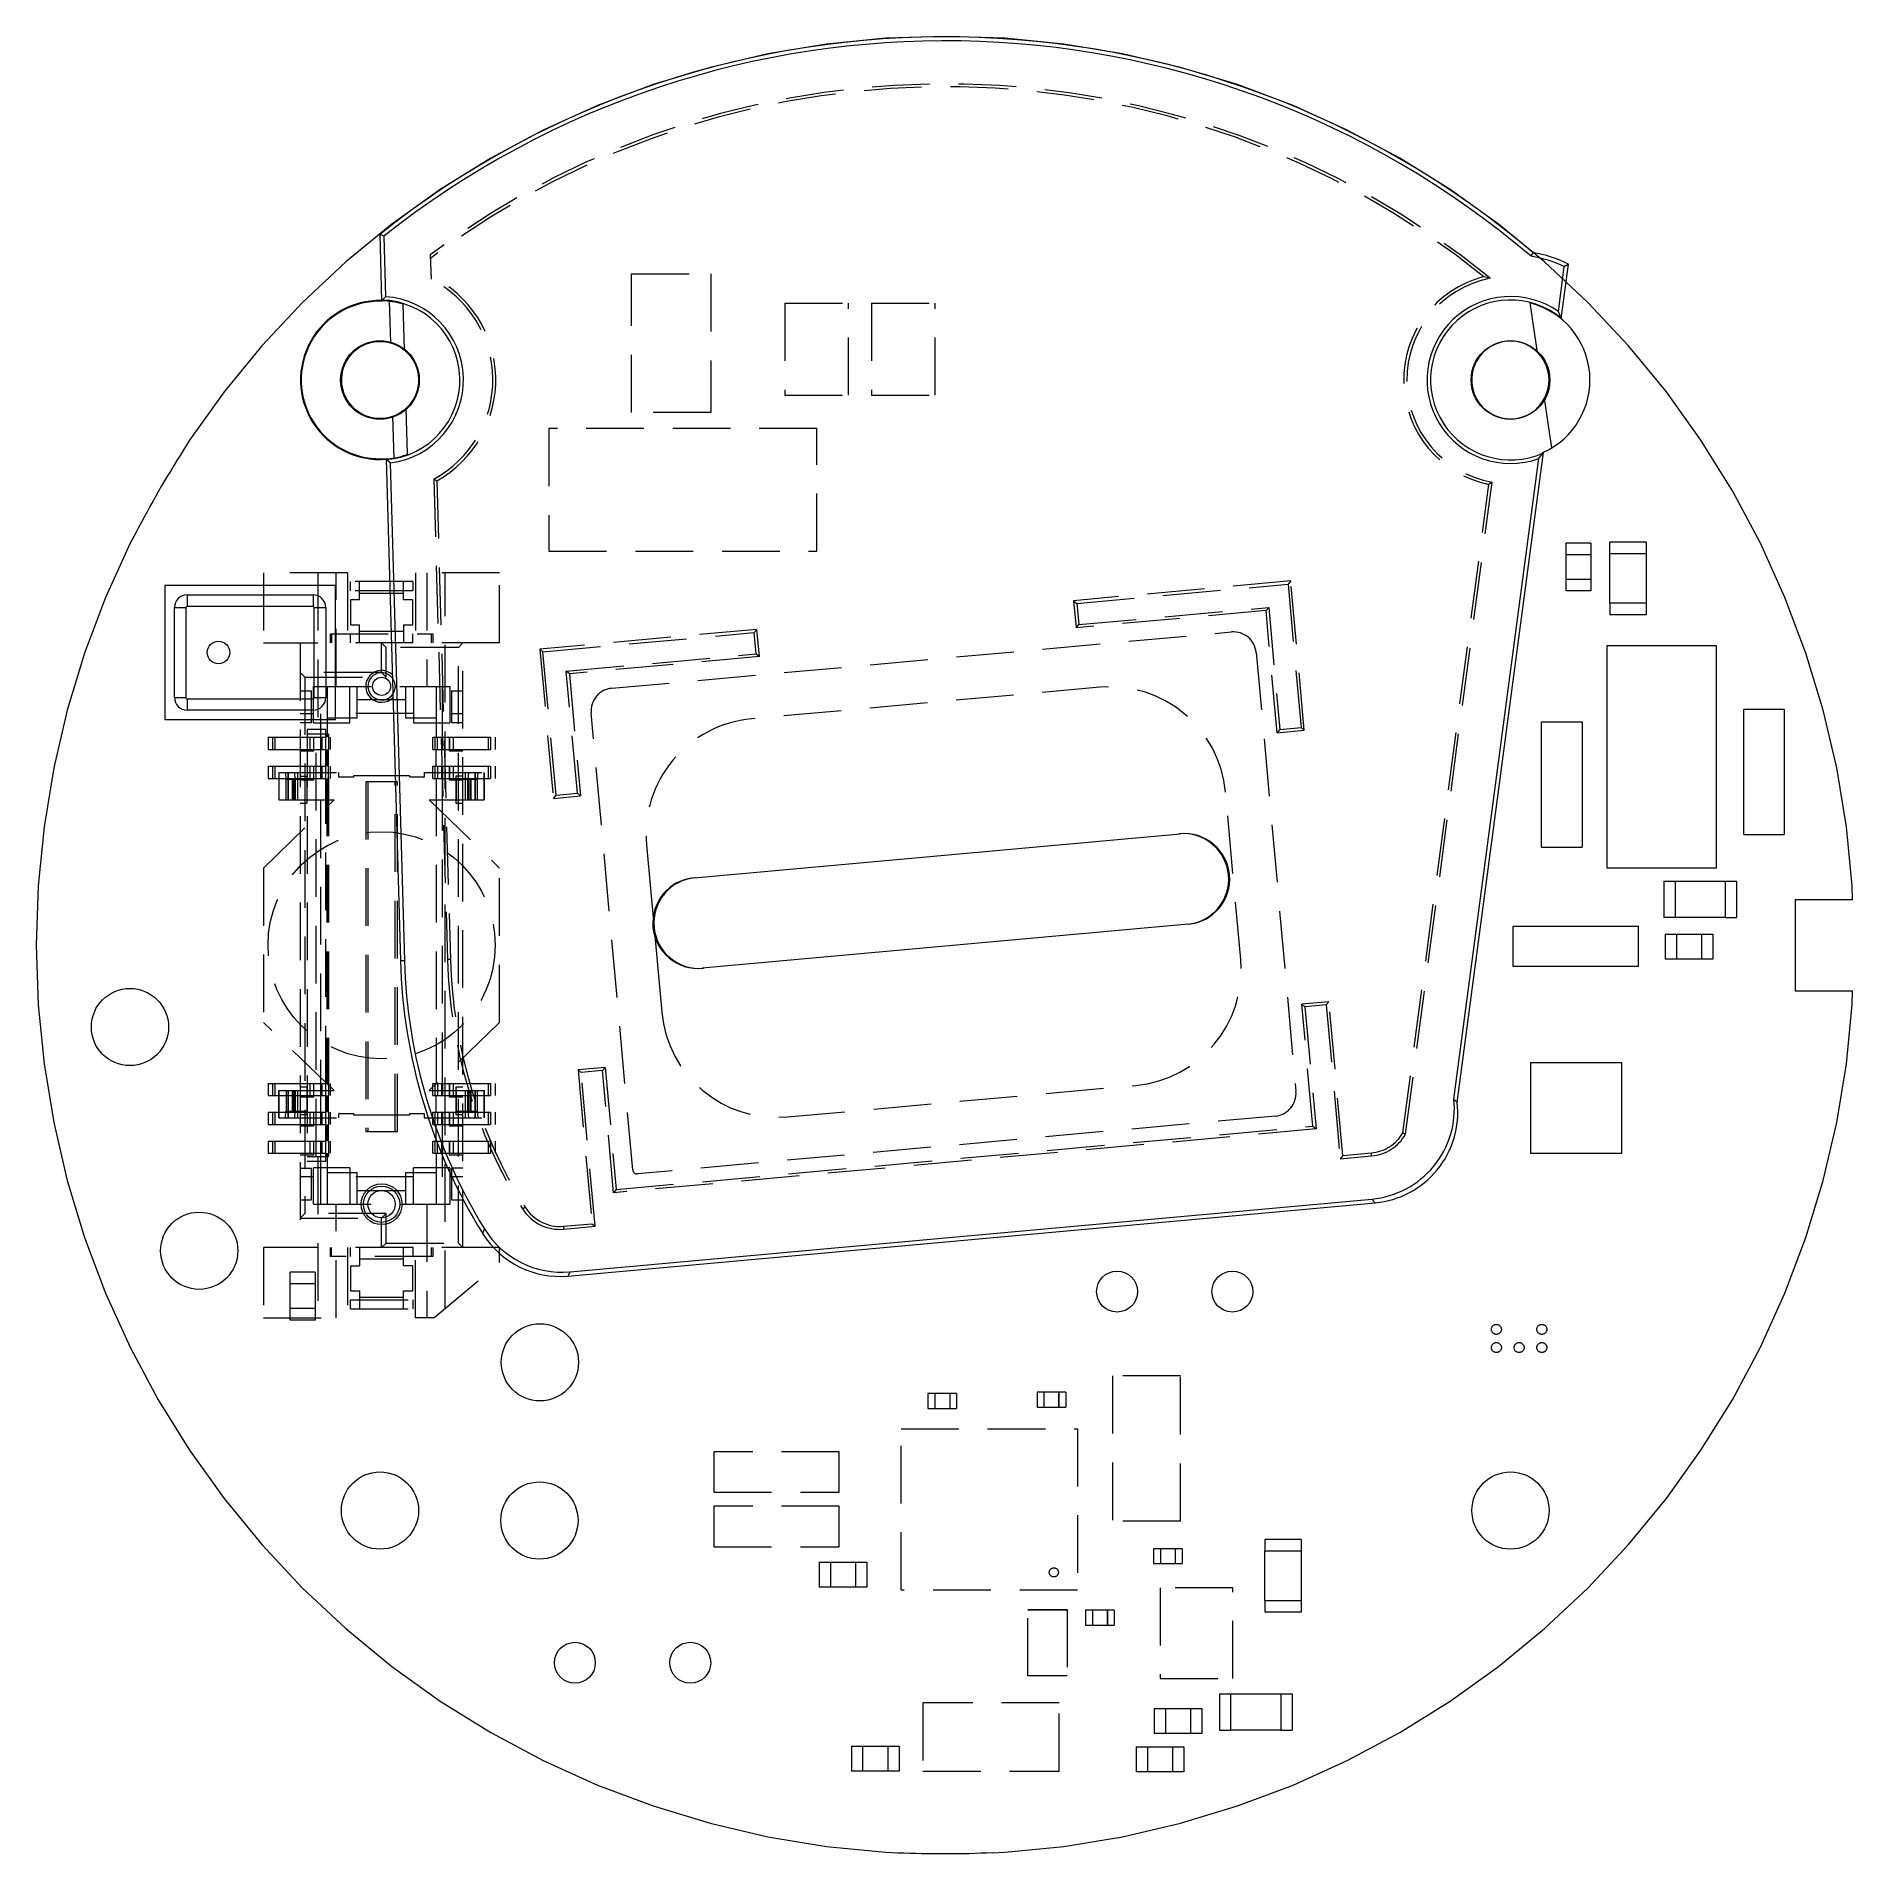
# Model space of a CAD drawing. Header units: millimetres. Extents: x 21.6 to 61.5, y 6.7 to 46.7.
import ezdxf

# ---------------------------------------------------------------- set-up
doc = ezdxf.new("R2010")
doc.units = ezdxf.units.MM
doc.linetypes.add('HIDDEN', pattern=[1.905, 1.27, -0.635])

msp = doc.modelspace()

# ---------------------------------------------------------------- linework, layer by layer
at = {"color": 7, "linetype": 'Continuous', "lineweight": 15}
for p, q in [((38.953, 46.535), (37.661, 46.322)), ((40.256, 46.663), (38.953, 46.535)), ((41.565, 46.706), (40.256, 46.663)), ((42.874, 46.663), (41.565, 46.706)), ((44.177, 46.535), (42.874, 46.663)), ((45.469, 46.322), (44.177, 46.535)), ((36.386, 46.024), (35.133, 45.644)), ((37.661, 46.322), (36.386, 46.024)), ((46.744, 46.024), (45.469, 46.322)), ((47.997, 45.644), (46.744, 46.024)), ((35.133, 45.644), (33.907, 45.183)), ((49.223, 45.183), (47.997, 45.644)), ((33.907, 45.183), (32.715, 44.643)), ((50.416, 44.643), (49.223, 45.183)), ((32.715, 44.643), (31.56, 44.025)), ((51.57, 44.025), (50.416, 44.643)), ((31.56, 44.025), (30.448, 43.334)), ((52.682, 43.334), (51.57, 44.025)), ((30.448, 43.334), (29.383, 42.571)), ((53.747, 42.571), (52.682, 43.334)), ((29.383, 42.571), (28.371, 41.74)), ((54.759, 41.74), (53.747, 42.571)), ((29.204, 42.306), (29.115, 42.348)), ((29.115, 42.348), (29.156, 40.885)), ((29.204, 42.306), (29.242, 40.975)), ((28.371, 41.74), (27.415, 40.845)), ((54.502, 41.948), (54.464, 41.865)), ((55.715, 40.845), (54.759, 41.74)), ((55.064, 40.647), (55.195, 41.635)), ((55.126, 40.489), (55.285, 41.689)), ((55.285, 41.689), (55.195, 41.635)), ((27.415, 40.845), (26.52, 39.89)), ((29.167, 40.9), (29.167, 40.874)), ((54.606, 39.747), (54.444, 40.836)), ((56.61, 39.89), (55.715, 40.845)), ((55.119, 40.508), (55.064, 40.647)), ((55.119, 40.508), (55.117, 40.496)), ((26.52, 39.89), (25.689, 38.877)), ((57.441, 38.877), (56.61, 39.89)), ((25.689, 38.877), (24.927, 37.813)), ((53.167, 39.03), (53.16, 39.141)), ((58.203, 37.813), (57.441, 38.877)), ((54.919, 37.645), (54.757, 38.734)), ((24.927, 37.813), (24.787, 37.588)), ((58.895, 36.701), (58.203, 37.813)), ((29.256, 37.401), (29.57, 26.354)), ((29.266, 37.386), (29.266, 37.412)), ((29.346, 37.316), (29.658, 26.357)), ((52.763, 23.31), (54.635, 37.412)), ((52.837, 23.236), (54.736, 37.548)), ((54.724, 37.531), (54.725, 37.543)), ((59.512, 35.546), (58.895, 36.701)), ((23.743, 35.779), (23.618, 35.546)), ((23.746, 35.778), (23.743, 35.779)), ((23.618, 35.546), (23.078, 34.353)), ((55.232, 34.499), (55.232, 35.549)), ((55.782, 35.549), (55.232, 35.549)), ((55.232, 35.299), (55.782, 35.299)), ((55.782, 35.549), (55.782, 34.499)), ((56.195, 34.224), (56.195, 35.574)), ((56.995, 35.574), (56.195, 35.574)), ((56.195, 35.324), (56.995, 35.324)), ((56.995, 35.574), (56.995, 35.324)), ((56.996, 35.324), (56.996, 33.974)), ((60.053, 34.353), (59.512, 35.546)), ((24.38, 34.616), (24.38, 31.666)), ((28.14, 34.616), (24.38, 34.616)), ((24.874, 34.411), (24.874, 34.157)), ((24.874, 34.411), (27.646, 34.411)), ((27.646, 34.411), (27.646, 34.157)), ((28.14, 31.666), (28.14, 34.616)), ((55.782, 34.749), (55.232, 34.749)), ((55.782, 34.499), (55.232, 34.499)), ((23.078, 34.353), (22.616, 33.128)), ((24.595, 32.15), (24.595, 34.132)), ((24.595, 34.132), (24.849, 34.132)), ((24.849, 34.132), (24.849, 32.15)), ((27.646, 34.157), (24.874, 34.157)), ((27.671, 32.15), (27.671, 34.132)), ((27.671, 34.132), (27.925, 34.132)), ((27.925, 34.132), (27.925, 32.15)), ((56.996, 34.224), (56.195, 34.224)), ((56.196, 34.224), (56.196, 33.974)), ((60.514, 33.128), (60.053, 34.353)), ((56.996, 33.974), (56.196, 33.974)), ((56.14, 28.396), (56.14, 33.296)), ((56.14, 33.296), (58.54, 33.296)), ((58.54, 33.296), (58.54, 28.396)), ((22.616, 33.128), (22.236, 31.875)), ((60.894, 31.875), (60.514, 33.128)), ((24.595, 32.15), (24.849, 32.15)), ((24.874, 32.125), (24.874, 31.871)), ((24.874, 32.125), (27.646, 32.125)), ((27.646, 32.125), (27.646, 31.871)), ((27.671, 32.15), (27.925, 32.15)), ((22.236, 31.875), (21.939, 30.599)), ((24.38, 31.666), (28.14, 31.666)), ((27.646, 31.871), (24.874, 31.871)), ((54.695, 31.616), (55.587, 31.617)), ((54.695, 28.857), (54.695, 31.616)), ((55.587, 31.617), (55.587, 28.857)), ((59.145, 31.891), (60.037, 31.892)), ((59.145, 29.132), (59.145, 31.891)), ((60.037, 31.892), (60.037, 29.132)), ((61.191, 30.599), (60.894, 31.875)), ((21.939, 30.599), (21.725, 29.307)), ((61.405, 29.307), (61.191, 30.599)), ((21.725, 29.307), (21.597, 28.004)), ((61.533, 28.004), (61.405, 29.307)), ((34.988, 28.91), (35.322, 25.225)), ((36.035, 28.181), (46.738, 29.152)), ((54.695, 28.857), (55.587, 28.857)), ((59.145, 29.132), (60.037, 29.132)), ((47.801, 28.245), (47.824, 28.247)), ((58.54, 28.396), (56.14, 28.396)), ((57.389, 28.104), (57.639, 28.104)), ((57.389, 28.104), (57.389, 27.304)), ((57.639, 28.104), (58.989, 28.104)), ((57.639, 27.304), (57.639, 28.104)), ((58.739, 28.104), (58.739, 27.304)), ((58.989, 28.104), (58.989, 27.304)), ((21.597, 28.004), (21.554, 26.696)), ((60.276, 27.696), (60.276, 25.696)), ((61.543, 27.696), (60.276, 27.696)), ((61.543, 27.696), (61.533, 28.004)), ((58.739, 27.304), (57.389, 27.304)), ((58.739, 27.304), (58.989, 27.304)), ((46.918, 27.16), (36.216, 26.189)), ((54.069, 27.118), (56.829, 27.118)), ((54.07, 26.226), (54.069, 27.118)), ((56.829, 26.226), (56.829, 27.118)), ((57.416, 26.938), (58.466, 26.938)), ((57.416, 26.938), (57.416, 26.388)), ((57.666, 26.938), (57.666, 26.388)), ((58.216, 26.938), (58.216, 26.388)), ((58.466, 26.938), (58.466, 26.388)), ((21.554, 26.696), (21.597, 25.387)), ((29.658, 26.357), (29.57, 26.354)), ((56.829, 26.226), (54.07, 26.226)), ((58.466, 26.388), (57.416, 26.388)), ((60.276, 25.696), (61.543, 25.696)), ((61.533, 25.387), (61.543, 25.696)), ((21.597, 25.387), (21.725, 24.084)), ((61.405, 24.084), (61.533, 25.387)), ((21.725, 24.084), (21.939, 22.792)), ((54.456, 22.115), (54.456, 24.115)), ((54.456, 24.115), (56.456, 24.115)), ((56.456, 24.115), (56.456, 22.115)), ((61.191, 22.792), (61.405, 24.084)), ((52.763, 23.31), (52.837, 23.236)), ((21.939, 22.792), (22.236, 21.516)), ((60.894, 21.516), (61.191, 22.792)), ((56.456, 22.115), (54.456, 22.115)), ((22.236, 21.516), (22.616, 20.263)), ((60.514, 20.263), (60.894, 21.516)), ((33.259, 19.415), (51.03, 21.028)), ((33.305, 19.507), (50.955, 21.109)), ((51.03, 21.028), (50.955, 21.109)), ((22.616, 20.263), (23.078, 19.038)), ((60.053, 19.038), (60.514, 20.263)), ((27.14, 18.446), (27.14, 19.496)), ((27.69, 19.496), (27.14, 19.496)), ((27.69, 19.246), (27.14, 19.246)), ((27.69, 19.496), (27.69, 18.446)), ((23.078, 19.038), (23.618, 17.845)), ((59.512, 17.845), (60.053, 19.038)), ((27.69, 18.696), (27.14, 18.696)), ((27.69, 18.446), (27.14, 18.446)), ((23.618, 17.845), (24.235, 16.69)), ((58.895, 16.69), (59.512, 17.845)), ((24.235, 16.69), (24.927, 15.578)), ((58.203, 15.578), (58.895, 16.69)), ((24.927, 15.578), (25.689, 14.514)), ((57.441, 14.514), (58.203, 15.578)), ((25.689, 14.514), (26.52, 13.502)), ((56.61, 13.502), (57.441, 14.514)), ((26.52, 13.502), (27.415, 12.546)), ((55.715, 12.546), (56.61, 13.502)), ((27.415, 12.546), (28.371, 11.651)), ((54.759, 11.651), (55.715, 12.546)), ((28.371, 11.651), (29.383, 10.82)), ((53.747, 10.82), (54.759, 11.651)), ((29.383, 10.82), (30.448, 10.057)), ((52.682, 10.057), (53.747, 10.82)), ((30.448, 10.057), (31.56, 9.366)), ((51.57, 9.366), (52.682, 10.057)), ((31.56, 9.366), (32.715, 8.748)), ((50.416, 8.748), (51.57, 9.366)), ((32.715, 8.748), (33.907, 8.208)), ((49.223, 8.208), (50.416, 8.748)), ((33.907, 8.208), (35.133, 7.747)), ((47.997, 7.747), (49.223, 8.208)), ((35.133, 7.747), (36.386, 7.367)), ((46.744, 7.367), (47.997, 7.747)), ((36.386, 7.367), (37.661, 7.069)), ((45.469, 7.069), (46.744, 7.367)), ((37.661, 7.069), (38.953, 6.856)), ((38.953, 6.856), (40.256, 6.728)), ((42.874, 6.728), (44.177, 6.856)), ((44.177, 6.856), (45.469, 7.069)), ((40.256, 6.728), (40.521, 6.719)), ((42.609, 6.719), (42.874, 6.728)), ((42.609, 6.723), (42.609, 6.719))]:
    msp.add_line(p, q, dxfattribs=at)
at = {"color": 7, "linetype": 'HIDDEN', "lineweight": 0}
for p, q in [((30.228, 41.898), (30.244, 41.357)), ((34.655, 38.425), (34.655, 41.475)), ((34.655, 41.475), (36.405, 41.475)), ((36.405, 41.475), (36.405, 38.425)), ((53.564, 41.382), (53.42, 41.415)), ((29.252, 40.886), (29.156, 40.89)), ((29.357, 39.957), (29.331, 40.878)), ((38.035, 40.83), (39.435, 40.83)), ((38.035, 40.83), (38.035, 38.805)), ((39.435, 38.805), (39.435, 40.83)), ((39.94, 40.83), (41.34, 40.83)), ((39.94, 40.83), (39.94, 38.805)), ((41.34, 38.805), (41.34, 40.83)), ((29.661, 39.803), (29.633, 40.808)), ((29.727, 37.505), (29.698, 38.51)), ((36.405, 38.425), (34.655, 38.425)), ((38.035, 38.805), (39.435, 38.805)), ((39.94, 38.805), (41.34, 38.805)), ((29.429, 37.418), (29.403, 38.339)), ((32.84, 38.071), (32.84, 35.371)), ((38.74, 38.071), (32.84, 38.071)), ((38.74, 35.371), (38.74, 38.071)), ((29.256, 37.396), (29.351, 37.406)), ((30.37, 36.918), (30.304, 36.955)), ((30.304, 36.955), (30.605, 26.384)), ((30.37, 36.918), (30.67, 26.385)), ((51.642, 22.566), (53.536, 36.839)), ((51.699, 22.536), (53.604, 36.891)), ((53.604, 36.891), (53.536, 36.839)), ((32.84, 35.371), (38.74, 35.371)), ((26.555, 34.896), (26.555, 33.351)), ((28.405, 34.896), (26.555, 34.896)), ((27.755, 34.896), (27.755, 31.346)), ((28.155, 32.396), (28.155, 34.896)), ((28.405, 34.896), (28.405, 33.351)), ((31.755, 34.896), (29.905, 34.896)), ((29.905, 34.896), (29.905, 33.351)), ((30.155, 34.896), (30.155, 32.396)), ((30.555, 18.705), (30.555, 34.896)), ((31.755, 33.351), (31.755, 34.896)), ((29.84, 34.701), (28.47, 34.701)), ((28.47, 34.501), (28.47, 34.701)), ((29.84, 34.501), (28.47, 34.501)), ((28.67, 34.301), (28.67, 34.701)), ((28.67, 34.451), (29.64, 34.451)), ((29.64, 34.301), (29.64, 34.701)), ((29.84, 34.701), (29.84, 34.501)), ((49.171, 34.716), (44.391, 34.282)), ((44.461, 34.223), (49.113, 34.646)), ((49.171, 34.716), (49.113, 34.646)), ((49.113, 34.646), (49.399, 31.488)), ((49.47, 31.429), (49.171, 34.716)), ((28.47, 34.301), (28.47, 33.751)), ((28.67, 34.301), (28.47, 34.301)), ((29.84, 34.301), (29.64, 34.301)), ((29.84, 33.751), (29.84, 34.301)), ((44.391, 34.282), (44.461, 34.223)), ((44.391, 34.282), (44.445, 33.684)), ((48.628, 34.064), (44.445, 33.684)), ((44.461, 34.223), (44.504, 33.755)), ((44.504, 33.755), (48.686, 34.134)), ((48.628, 34.064), (48.686, 34.134)), ((48.872, 31.375), (48.628, 34.064)), ((48.686, 34.134), (48.931, 31.445)), ((28.47, 33.751), (28.67, 33.751)), ((28.67, 33.351), (28.67, 33.751)), ((29.64, 33.751), (29.84, 33.751)), ((29.64, 33.751), (29.64, 33.351)), ((37.42, 33.649), (32.639, 33.215)), ((37.42, 33.649), (37.361, 33.579)), ((37.474, 33.052), (37.42, 33.649)), ((44.445, 33.684), (44.504, 33.755)), ((26.555, 33.351), (27.755, 33.351)), ((27.365, 33.351), (27.365, 20.041)), ((28.03, 33.351), (28.03, 33.551)), ((28.03, 33.551), (30.28, 33.551)), ((31.755, 33.351), (28.03, 33.351)), ((28.055, 33.551), (28.055, 33.351)), ((28.47, 33.351), (28.47, 33.551)), ((29.64, 33.601), (28.67, 33.601)), ((29.155, 32.701), (29.155, 33.351)), ((29.255, 33.251), (29.155, 33.351)), ((29.255, 32.601), (29.255, 33.251)), ((30.845, 33.251), (29.255, 33.251)), ((29.84, 33.351), (29.84, 33.551)), ((30.255, 33.351), (30.255, 33.551)), ((30.28, 33.551), (30.28, 33.351)), ((30.945, 33.351), (30.845, 33.251)), ((30.845, 20.141), (30.845, 33.251)), ((30.945, 20.041), (30.945, 33.351)), ((32.639, 33.215), (32.937, 29.929)), ((32.639, 33.215), (32.709, 33.157)), ((32.709, 33.157), (37.361, 33.579)), ((34.223, 32.355), (47.867, 33.593)), ((37.404, 33.11), (37.361, 33.579)), ((32.996, 29.999), (32.709, 33.157)), ((33.221, 32.731), (37.404, 33.11)), ((37.474, 33.052), (33.291, 32.672)), ((37.404, 33.11), (37.474, 33.052)), ((48.411, 33.141), (49.287, 23.48)), ((29.155, 32.701), (27.365, 32.701)), ((27.365, 32.701), (27.465, 32.601)), ((27.465, 32.601), (27.465, 20.791)), ((27.465, 32.601), (29.255, 32.601)), ((29.255, 32.601), (29.155, 32.701)), ((33.291, 32.672), (33.221, 32.731)), ((33.465, 30.042), (33.221, 32.731)), ((33.291, 32.672), (33.535, 29.983)), ((27.365, 32.301), (27.615, 32.301)), ((27.615, 31.601), (27.615, 32.301)), ((27.655, 31.596), (27.655, 32.396)), ((27.655, 32.396), (30.655, 32.396)), ((27.82, 20.996), (27.82, 32.396)), ((27.955, 32.396), (27.955, 31.276)), ((28.455, 31.596), (28.455, 32.396)), ((28.62, 31.696), (28.62, 32.396)), ((29.69, 32.096), (28.62, 32.096)), ((29.69, 31.696), (29.69, 32.396)), ((29.855, 32.396), (29.855, 31.596)), ((30.355, 32.396), (30.355, 31.276)), ((30.49, 32.396), (30.49, 20.996)), ((30.655, 32.396), (30.655, 31.596)), ((30.695, 32.301), (30.695, 31.601)), ((30.695, 32.301), (30.945, 32.301)), ((44.966, 32.376), (37.297, 31.68)), ((27.365, 31.796), (27.655, 31.796)), ((28.62, 31.696), (27.955, 31.696)), ((29.855, 31.796), (28.455, 31.796)), ((30.355, 31.696), (29.69, 31.696)), ((30.655, 31.796), (30.945, 31.796)), ((34.684, 21.753), (33.771, 31.812)), ((26.655, 31.276), (28.025, 31.276)), ((26.655, 31.276), (26.655, 31.006)), ((26.755, 31.276), (26.755, 31.006)), ((26.805, 31.276), (26.805, 31.006)), ((27.365, 31.601), (27.615, 31.601)), ((27.925, 31.446), (27.515, 31.446)), ((27.515, 31.446), (27.515, 21.946)), ((27.983, 31.346), (27.515, 31.346)), ((27.575, 31.276), (27.575, 31.006)), ((27.655, 31.596), (28.455, 31.596)), ((27.662, 31.006), (27.662, 31.276)), ((27.665, 30.976), (27.665, 31.276)), ((27.715, 22.046), (27.715, 31.346)), ((27.809, 31.276), (27.809, 31.006)), ((27.822, 31.006), (27.822, 31.276)), ((27.837, 31.276), (27.837, 31.006)), ((27.922, 31.276), (27.922, 31.006)), ((27.925, 31.276), (27.925, 31.446)), ((27.953, 31.276), (27.953, 31.346)), ((27.983, 31.346), (27.983, 31.276)), ((27.984, 31.276), (27.984, 31.006)), ((28.025, 31.276), (28.025, 31.006)), ((29.855, 31.596), (30.655, 31.596)), ((30.285, 31.276), (31.655, 31.276)), ((30.285, 31.006), (30.285, 31.276)), ((30.326, 31.276), (30.326, 31.006)), ((30.388, 31.006), (30.388, 31.276)), ((30.473, 31.276), (30.473, 31.006)), ((30.488, 31.276), (30.488, 31.006)), ((30.501, 31.006), (30.501, 31.276)), ((30.645, 31.276), (30.645, 30.976)), ((30.648, 31.276), (30.648, 31.006)), ((30.695, 31.601), (30.945, 31.601)), ((30.735, 31.006), (30.735, 31.276)), ((31.505, 31.276), (31.505, 31.006)), ((31.555, 31.276), (31.555, 31.006)), ((31.655, 31.276), (31.655, 31.006)), ((48.931, 31.445), (48.872, 31.375)), ((48.872, 31.375), (49.47, 31.429)), ((48.931, 31.445), (49.399, 31.488)), ((49.47, 31.429), (49.399, 31.488)), ((26.655, 31.006), (28.025, 31.006)), ((27.365, 30.976), (27.665, 30.976)), ((27.925, 30.641), (27.925, 31.006)), ((27.953, 30.641), (27.953, 31.006)), ((27.955, 31.006), (27.955, 30.641)), ((27.983, 30.641), (27.983, 31.006)), ((30.285, 31.006), (31.655, 31.006)), ((30.355, 30.641), (30.355, 31.006)), ((30.645, 30.976), (30.945, 30.976)), ((26.655, 30.641), (28.025, 30.641)), ((26.655, 30.641), (26.655, 30.371)), ((26.755, 30.641), (26.755, 30.371)), ((26.805, 30.641), (26.805, 30.371)), ((26.895, 30.496), (28.215, 30.496)), ((26.895, 30.496), (26.895, 29.896)), ((26.896, 30.496), (26.896, 29.896)), ((27.038, 30.496), (27.048, 30.346)), ((27.095, 29.896), (27.095, 30.496)), ((27.095, 30.496), (27.095, 29.896)), ((27.237, 30.496), (27.247, 30.346)), ((27.305, 30.496), (27.305, 29.896)), ((27.365, 30.421), (27.518, 30.421)), ((27.518, 29.821), (27.518, 30.421)), ((27.575, 30.641), (27.575, 30.371)), ((27.662, 30.371), (27.662, 30.641)), ((27.665, 30.341), (27.665, 30.641)), ((27.809, 30.641), (27.809, 30.371)), ((27.822, 30.371), (27.822, 30.641)), ((27.837, 30.641), (27.837, 30.371)), ((27.922, 30.641), (27.922, 30.371)), ((27.984, 30.371), (27.984, 30.641)), ((28.025, 30.641), (28.025, 30.371)), ((28.215, 30.406), (28.215, 30.496)), ((28.535, 30.426), (28.535, 30.396)), ((29.775, 30.426), (28.535, 30.426)), ((29.775, 30.396), (29.775, 30.426)), ((30.095, 30.496), (30.095, 30.406)), ((30.095, 30.496), (31.415, 30.496)), ((30.285, 30.641), (31.655, 30.641)), ((30.285, 30.371), (30.285, 30.641)), ((30.326, 30.641), (30.326, 30.371)), ((30.388, 30.641), (30.388, 30.371)), ((30.473, 30.641), (30.473, 30.371)), ((30.488, 30.641), (30.488, 30.371)), ((30.501, 30.371), (30.501, 30.641)), ((30.645, 30.641), (30.645, 30.341)), ((30.648, 30.641), (30.648, 30.371)), ((30.735, 30.371), (30.735, 30.641)), ((30.792, 30.421), (30.792, 29.821)), ((30.945, 30.421), (30.792, 30.421)), ((31.005, 29.896), (31.005, 30.496)), ((31.063, 30.346), (31.073, 30.496)), ((31.215, 30.496), (31.215, 29.896)), ((31.215, 29.896), (31.215, 30.496)), ((31.273, 30.496), (31.262, 30.346)), ((31.415, 30.496), (31.415, 29.896)), ((31.415, 29.896), (31.415, 30.496)), ((31.505, 30.641), (31.505, 30.371)), ((31.555, 30.641), (31.555, 30.371)), ((31.655, 30.641), (31.655, 30.371)), ((26.655, 30.371), (28.025, 30.371)), ((27.515, 30.346), (27.048, 30.346)), ((27.055, 29.896), (27.055, 30.346)), ((27.186, 30.346), (27.186, 29.896)), ((27.215, 30.346), (27.215, 29.896)), ((27.251, 29.896), (27.251, 30.346)), ((27.254, 30.346), (27.254, 29.896)), ((27.315, 29.896), (27.315, 30.346)), ((27.365, 30.341), (27.665, 30.341)), ((27.515, 29.896), (27.515, 30.346)), ((27.925, 23.656), (27.925, 30.371)), ((27.953, 30.371), (27.953, 23.656)), ((27.955, 30.371), (27.955, 23.656)), ((27.983, 30.371), (27.983, 23.656)), ((28.535, 30.396), (28.225, 30.396)), ((29.505, 30.296), (28.805, 30.296)), ((28.805, 30.296), (28.805, 22.596)), ((28.855, 30.296), (28.855, 22.596)), ((29.455, 22.596), (29.455, 30.296)), ((29.505, 22.596), (29.505, 30.296)), ((30.085, 30.396), (29.775, 30.396)), ((30.285, 30.371), (31.655, 30.371)), ((30.355, 30.371), (30.355, 23.656)), ((30.645, 30.341), (30.945, 30.341)), ((31.262, 30.346), (30.795, 30.346)), ((30.795, 30.346), (30.795, 29.896)), ((30.995, 30.346), (30.995, 29.896)), ((31.056, 29.896), (31.056, 30.346)), ((31.06, 30.346), (31.06, 29.896)), ((31.095, 30.346), (31.095, 29.896)), ((31.124, 29.896), (31.124, 30.346)), ((31.256, 30.346), (31.256, 29.896)), ((32.996, 29.999), (33.465, 30.042)), ((33.535, 29.983), (33.465, 30.042)), ((48.07, 26.382), (47.736, 30.067)), ((26.555, 28.396), (28.108, 29.896)), ((26.895, 29.896), (28.108, 29.896)), ((27.365, 29.821), (27.518, 29.821)), ((30.202, 29.896), (31.755, 28.396)), ((30.202, 29.896), (31.415, 29.896)), ((30.792, 29.821), (30.945, 29.821)), ((32.937, 29.929), (32.996, 29.999)), ((32.937, 29.929), (33.535, 29.983)), ((26.555, 28.396), (26.555, 24.996)), ((31.755, 24.996), (31.755, 28.396)), ((30.67, 26.385), (30.605, 26.384)), ((50.012, 25.454), (49.414, 25.4)), ((49.658, 22.711), (49.414, 25.4)), ((49.414, 25.4), (49.485, 25.341)), ((49.953, 25.384), (49.485, 25.341)), ((49.485, 25.341), (49.729, 22.652)), ((50.012, 25.454), (49.953, 25.384)), ((49.953, 25.384), (50.261, 21.998)), ((50.319, 22.068), (50.012, 25.454)), ((28.108, 23.496), (26.555, 24.996)), ((31.755, 24.996), (30.202, 23.496)), ((34.077, 24.008), (33.48, 23.953)), ((34.019, 23.937), (34.077, 24.008)), ((34.077, 24.008), (34.321, 21.319)), ((26.655, 23.656), (28.025, 23.656)), ((26.655, 23.656), (26.655, 23.386)), ((26.755, 23.656), (26.755, 23.386)), ((26.805, 23.656), (26.805, 23.386)), ((27.575, 23.656), (27.575, 23.386)), ((27.662, 23.386), (27.662, 23.656)), ((27.665, 23.356), (27.665, 23.656)), ((27.809, 23.656), (27.809, 23.386)), ((27.822, 23.386), (27.822, 23.656)), ((27.837, 23.656), (27.837, 23.386)), ((27.922, 23.656), (27.922, 23.386)), ((27.984, 23.656), (27.984, 23.386)), ((28.025, 23.656), (28.025, 23.386)), ((30.285, 23.656), (31.655, 23.656)), ((30.285, 23.386), (30.285, 23.656)), ((30.326, 23.656), (30.326, 23.386)), ((30.388, 23.656), (30.388, 23.386)), ((30.473, 23.656), (30.473, 23.386)), ((30.488, 23.656), (30.488, 23.386)), ((30.501, 23.386), (30.501, 23.656)), ((30.645, 23.656), (30.645, 23.356)), ((30.648, 23.656), (30.648, 23.386)), ((30.735, 23.386), (30.735, 23.656)), ((31.505, 23.656), (31.505, 23.386)), ((31.555, 23.656), (31.555, 23.386)), ((31.655, 23.656), (31.655, 23.386)), ((33.48, 23.953), (33.787, 20.567)), ((33.48, 23.953), (33.55, 23.895)), ((34.019, 23.937), (33.55, 23.895)), ((33.857, 20.509), (33.55, 23.895)), ((34.263, 21.248), (34.019, 23.937)), ((38.092, 22.916), (45.761, 23.612)), ((26.655, 23.386), (28.025, 23.386)), ((26.895, 23.496), (28.108, 23.496)), ((26.895, 23.496), (26.895, 22.896)), ((26.896, 22.896), (26.896, 23.496)), ((27.055, 23.496), (27.055, 23.046)), ((27.095, 22.896), (27.095, 23.496)), ((27.095, 23.496), (27.095, 22.896)), ((27.186, 23.496), (27.186, 23.046)), ((27.215, 23.496), (27.215, 23.046)), ((27.251, 23.046), (27.251, 23.496)), ((27.254, 23.496), (27.254, 23.046)), ((27.305, 23.496), (27.305, 22.896)), ((27.315, 23.046), (27.315, 23.496)), ((27.518, 23.571), (27.365, 23.571)), ((27.365, 23.356), (27.665, 23.356)), ((27.515, 23.046), (27.515, 23.496)), ((27.518, 22.971), (27.518, 23.571)), ((27.925, 23.021), (27.925, 23.386)), ((27.953, 23.021), (27.953, 23.386)), ((27.955, 23.021), (27.955, 23.386)), ((27.983, 23.021), (27.983, 23.386)), ((30.202, 23.496), (31.415, 23.496)), ((30.285, 23.386), (31.655, 23.386)), ((30.355, 23.021), (30.355, 23.386)), ((30.645, 23.356), (30.945, 23.356)), ((30.945, 23.571), (30.792, 23.571)), ((30.792, 23.571), (30.792, 22.971)), ((30.795, 23.496), (30.795, 23.046)), ((30.995, 23.496), (30.995, 23.046)), ((31.005, 22.896), (31.005, 23.496)), ((31.056, 23.046), (31.056, 23.496)), ((31.06, 23.496), (31.06, 23.046)), ((31.095, 23.496), (31.095, 23.046)), ((31.124, 23.046), (31.124, 23.496)), ((31.215, 23.496), (31.215, 22.896)), ((31.215, 22.896), (31.215, 23.496)), ((31.256, 23.496), (31.256, 23.046)), ((31.415, 23.496), (31.415, 22.896)), ((31.415, 22.896), (31.415, 23.496)), ((26.655, 23.021), (28.025, 23.021)), ((26.655, 23.021), (26.655, 22.751)), ((26.755, 23.021), (26.755, 22.751)), ((26.805, 23.021), (26.805, 22.751)), ((26.895, 22.896), (28.215, 22.896)), ((27.038, 22.896), (27.048, 23.046)), ((27.048, 23.046), (27.515, 23.046)), ((27.247, 23.046), (27.237, 22.896)), ((27.365, 22.971), (27.518, 22.971)), ((27.575, 23.021), (27.575, 22.751)), ((27.662, 22.751), (27.662, 23.021)), ((27.665, 22.721), (27.665, 23.021)), ((27.809, 23.021), (27.809, 22.751)), ((27.822, 22.751), (27.822, 23.021)), ((27.837, 23.021), (27.837, 22.751)), ((27.922, 23.021), (27.922, 22.751)), ((27.984, 23.021), (27.984, 22.751)), ((28.025, 23.021), (28.025, 22.751)), ((28.215, 22.896), (28.215, 22.986)), ((28.225, 22.996), (28.535, 22.996)), ((28.535, 22.996), (28.535, 22.966)), ((28.535, 22.966), (29.775, 22.966)), ((29.775, 22.996), (30.085, 22.996)), ((29.775, 22.966), (29.775, 22.996)), ((30.095, 22.986), (30.095, 22.896)), ((30.095, 22.896), (31.415, 22.896)), ((30.285, 23.021), (31.655, 23.021)), ((30.285, 22.751), (30.285, 23.021)), ((30.326, 23.021), (30.326, 22.751)), ((30.388, 23.021), (30.388, 22.751)), ((30.473, 23.021), (30.473, 22.751)), ((30.488, 23.021), (30.488, 22.751)), ((30.501, 22.751), (30.501, 23.021)), ((30.645, 23.021), (30.645, 22.721)), ((30.648, 23.021), (30.648, 22.751)), ((30.735, 22.751), (30.735, 23.021)), ((30.792, 22.971), (30.945, 22.971)), ((30.795, 23.046), (31.262, 23.046)), ((31.073, 22.896), (31.063, 23.046)), ((31.262, 23.046), (31.273, 22.896)), ((31.505, 23.021), (31.505, 22.751)), ((31.555, 23.021), (31.555, 22.751)), ((31.655, 23.021), (31.655, 22.751)), ((48.835, 22.937), (34.792, 21.663)), ((26.655, 22.751), (28.025, 22.751)), ((27.365, 22.721), (27.665, 22.721)), ((27.925, 22.386), (27.925, 22.751)), ((27.953, 22.386), (27.953, 22.751)), ((27.955, 22.386), (27.955, 22.751)), ((27.983, 22.386), (27.983, 22.751)), ((28.805, 22.596), (29.505, 22.596)), ((30.285, 22.751), (31.655, 22.751)), ((30.355, 22.386), (30.355, 22.751)), ((30.645, 22.721), (30.945, 22.721)), ((49.729, 22.652), (34.263, 21.248)), ((34.321, 21.319), (49.658, 22.711)), ((49.658, 22.711), (49.729, 22.652)), ((26.655, 22.386), (28.025, 22.386)), ((26.655, 22.386), (26.655, 22.116)), ((26.655, 22.116), (28.025, 22.116)), ((26.755, 22.386), (26.755, 22.116)), ((26.805, 22.386), (26.805, 22.116)), ((27.365, 22.086), (27.665, 22.086)), ((27.515, 22.046), (27.983, 22.046)), ((27.575, 22.386), (27.575, 22.116)), ((27.662, 22.116), (27.662, 22.386)), ((27.665, 22.086), (27.665, 22.386)), ((27.755, 22.046), (27.755, 18.496)), ((27.809, 22.386), (27.809, 22.116)), ((27.822, 22.116), (27.822, 22.386)), ((27.837, 22.386), (27.837, 22.116)), ((27.922, 22.386), (27.922, 22.116)), ((27.925, 21.946), (27.925, 22.116)), ((27.953, 22.046), (27.953, 22.116)), ((27.955, 22.116), (27.955, 20.996)), ((27.983, 22.116), (27.983, 22.046)), ((27.984, 22.386), (27.984, 22.116)), ((28.025, 22.386), (28.025, 22.116)), ((30.285, 22.386), (31.655, 22.386)), ((30.285, 22.116), (30.285, 22.386)), ((30.285, 22.116), (31.655, 22.116)), ((30.326, 22.386), (30.326, 22.116)), ((30.355, 22.116), (30.355, 20.996)), ((30.388, 22.116), (30.388, 22.386)), ((30.473, 22.386), (30.473, 22.116)), ((30.488, 22.386), (30.488, 22.116)), ((30.501, 22.116), (30.501, 22.386)), ((30.645, 22.386), (30.645, 22.086)), ((30.645, 22.086), (30.945, 22.086)), ((30.648, 22.386), (30.648, 22.116)), ((30.735, 22.116), (30.735, 22.386)), ((31.505, 22.386), (31.505, 22.116)), ((31.555, 22.386), (31.555, 22.116)), ((31.655, 22.386), (31.655, 22.116)), ((50.319, 22.068), (50.261, 21.998)), ((50.261, 21.998), (50.953, 22.06)), ((50.319, 22.068), (50.947, 22.125)), ((50.953, 22.06), (50.947, 22.125)), ((27.365, 21.791), (27.615, 21.791)), ((27.515, 21.946), (27.925, 21.946)), ((27.615, 21.091), (27.615, 21.791)), ((27.655, 20.996), (27.655, 21.796)), ((28.455, 21.796), (27.655, 21.796)), ((27.955, 21.696), (28.62, 21.696)), ((28.455, 21.796), (28.455, 20.996)), ((28.62, 20.996), (28.62, 21.696)), ((29.69, 20.996), (29.69, 21.696)), ((29.69, 21.696), (30.355, 21.696)), ((29.855, 20.996), (29.855, 21.796)), ((30.655, 21.796), (29.855, 21.796)), ((30.655, 21.796), (30.655, 20.996)), ((30.945, 21.791), (30.695, 21.791)), ((30.695, 21.791), (30.695, 21.091)), ((27.655, 21.596), (27.365, 21.596)), ((29.855, 21.596), (28.455, 21.596)), ((28.62, 21.296), (29.69, 21.296)), ((30.945, 21.596), (30.655, 21.596)), ((34.321, 21.319), (34.263, 21.248)), ((27.365, 21.091), (27.615, 21.091)), ((27.655, 20.996), (30.655, 20.996)), ((28.155, 18.496), (28.155, 20.996)), ((30.155, 20.996), (30.155, 18.496)), ((30.695, 21.091), (30.945, 21.091)), ((32.259, 20.897), (32.314, 20.931)), ((27.465, 20.791), (27.365, 20.691)), ((27.365, 20.691), (29.155, 20.691)), ((29.255, 20.791), (27.465, 20.791)), ((29.255, 20.791), (29.155, 20.691)), ((29.155, 20.041), (29.155, 20.691)), ((29.255, 20.141), (29.255, 20.791)), ((33.159, 20.51), (33.787, 20.567)), ((33.159, 20.51), (33.165, 20.446)), ((33.165, 20.446), (33.857, 20.509)), ((33.787, 20.567), (33.857, 20.509)), ((27.755, 20.041), (26.555, 20.041)), ((26.555, 20.041), (26.555, 18.496)), ((28.03, 19.841), (28.03, 20.041)), ((31.755, 20.041), (28.03, 20.041)), ((28.055, 19.841), (28.055, 20.041)), ((28.405, 20.041), (28.405, 18.496)), ((28.47, 19.841), (28.47, 20.041)), ((28.67, 20.041), (28.67, 19.641)), ((29.155, 20.041), (29.255, 20.141)), ((29.255, 20.141), (30.845, 20.141)), ((29.64, 19.641), (29.64, 20.041)), ((29.84, 20.041), (29.84, 19.841)), ((29.905, 18.496), (29.905, 20.041)), ((30.255, 19.841), (30.255, 20.041)), ((30.28, 20.041), (30.28, 19.841)), ((30.845, 20.141), (30.945, 20.041)), ((31.755, 19.712), (31.755, 20.041)), ((30.28, 19.841), (28.03, 19.841)), ((28.47, 19.641), (28.47, 19.091)), ((28.47, 19.641), (28.67, 19.641)), ((28.67, 19.791), (29.64, 19.791)), ((29.84, 19.641), (29.64, 19.641)), ((29.84, 19.091), (29.84, 19.641)), ((30.305, 18.496), (31.755, 19.712)), ((28.47, 19.091), (28.67, 19.091)), ((28.47, 18.891), (29.84, 18.891)), ((28.47, 18.691), (28.47, 18.891)), ((28.67, 19.091), (28.67, 18.691)), ((29.64, 18.941), (28.67, 18.941)), ((29.64, 18.691), (29.64, 19.091)), ((29.64, 19.091), (29.84, 19.091)), ((29.84, 18.891), (29.84, 18.691)), ((26.555, 18.496), (28.405, 18.496)), ((28.47, 18.691), (29.84, 18.691)), ((30.305, 18.496), (29.905, 18.496)), ((46.746, 17.217), (45.246, 17.217)), ((45.246, 17.217), (45.246, 14.017)), ((46.746, 14.017), (46.746, 17.217)), ((41.815, 16.831), (41.185, 16.831)), ((41.185, 16.831), (41.185, 16.501)), ((41.335, 16.831), (41.335, 16.501)), ((41.665, 16.831), (41.665, 16.501)), ((41.815, 16.831), (41.815, 16.501)), ((44.217, 16.855), (43.587, 16.855)), ((43.587, 16.855), (43.587, 16.525)), ((43.737, 16.855), (43.737, 16.525)), ((44.067, 16.525), (44.067, 16.855)), ((44.067, 16.855), (44.067, 16.525)), ((44.217, 16.855), (44.217, 16.525)), ((41.185, 16.501), (41.815, 16.501)), ((43.587, 16.525), (44.217, 16.525)), ((40.594, 12.502), (40.594, 16.052)), ((40.594, 16.052), (44.474, 16.052)), ((44.474, 16.052), (44.474, 12.502)), ((39.231, 15.545), (36.471, 15.545)), ((36.471, 15.545), (36.471, 14.653)), ((39.23, 14.653), (39.231, 15.545)), ((36.471, 14.653), (39.23, 14.653)), ((36.471, 14.345), (36.471, 13.453)), ((39.231, 14.345), (36.471, 14.345)), ((39.23, 13.453), (39.231, 14.345)), ((46.746, 14.017), (45.246, 14.017)), ((48.6, 13.616), (48.6, 13.366)), ((49.4, 13.616), (48.6, 13.616)), ((49.4, 13.616), (49.4, 13.366)), ((36.471, 13.453), (39.23, 13.453)), ((46.152, 13.412), (46.152, 13.082)), ((46.782, 13.412), (46.152, 13.412)), ((46.302, 13.412), (46.302, 13.082)), ((46.632, 13.082), (46.632, 13.412)), ((46.782, 13.412), (46.782, 13.082)), ((48.6, 12.266), (48.6, 13.366)), ((48.6, 13.366), (49.4, 13.366)), ((49.4, 13.366), (49.4, 12.266)), ((38.788, 13.118), (39.838, 13.118)), ((38.788, 13.118), (38.788, 12.568)), ((39.038, 13.118), (39.038, 12.568)), ((39.588, 13.118), (39.588, 12.568)), ((39.838, 13.118), (39.838, 12.568)), ((46.152, 13.082), (46.782, 13.082)), ((39.838, 12.568), (38.788, 12.568)), ((44.474, 12.502), (40.594, 12.502)), ((47.895, 12.551), (46.295, 12.551)), ((46.295, 12.551), (46.295, 10.551)), ((47.895, 10.551), (47.895, 12.551)), ((43.387, 10.612), (43.387, 12.075)), ((43.387, 12.075), (44.247, 12.075)), ((43.387, 12.062), (44.247, 12.062)), ((44.247, 12.075), (44.247, 10.612)), ((45.286, 12.061), (44.656, 12.061)), ((44.656, 12.061), (44.656, 11.731)), ((44.806, 12.061), (44.806, 11.731)), ((45.136, 12.061), (45.136, 11.731)), ((45.136, 11.731), (45.136, 12.061)), ((45.286, 12.061), (45.286, 11.731)), ((49.4, 12.266), (48.6, 12.266)), ((48.6, 12.266), (48.6, 12.016)), ((49.4, 12.016), (48.6, 12.016)), ((49.4, 12.266), (49.4, 12.016)), ((44.656, 11.731), (45.286, 11.731)), ((44.247, 10.613), (43.387, 10.613)), ((44.247, 10.612), (43.387, 10.612)), ((46.295, 10.551), (47.895, 10.551)), ((41.075, 10.016), (41.075, 8.516)), ((44.075, 10.016), (41.075, 10.016)), ((44.075, 8.516), (44.075, 10.016)), ((47.6, 10.216), (47.6, 9.416)), ((47.6, 10.216), (47.85, 10.216)), ((47.85, 10.216), (48.95, 10.216)), ((47.85, 9.416), (47.85, 10.216)), ((48.95, 10.216), (48.95, 9.416)), ((48.95, 10.216), (49.2, 10.216)), ((49.2, 10.216), (49.2, 9.416)), ((46.165, 9.896), (47.215, 9.896)), ((46.165, 9.896), (46.165, 9.346)), ((46.415, 9.896), (46.415, 9.346)), ((46.965, 9.896), (46.965, 9.346)), ((47.215, 9.896), (47.215, 9.346)), ((47.215, 9.346), (46.165, 9.346)), ((47.6, 9.416), (47.85, 9.416)), ((48.95, 9.416), (47.85, 9.416)), ((48.95, 9.416), (49.2, 9.416)), ((39.5, 9.066), (40.55, 9.066)), ((39.5, 9.066), (39.5, 8.516)), ((39.75, 8.516), (39.75, 9.066)), ((40.3, 9.066), (40.3, 8.516)), ((40.55, 9.066), (40.55, 8.516)), ((45.767, 9.047), (46.817, 9.047)), ((45.767, 9.047), (45.767, 8.497)), ((46.017, 9.047), (46.017, 8.497)), ((46.567, 9.047), (46.567, 8.497)), ((46.817, 9.047), (46.817, 8.497)), ((40.55, 8.516), (39.5, 8.516)), ((41.075, 8.516), (44.075, 8.516)), ((46.817, 8.497), (45.767, 8.497))]:
    msp.add_line(p, q, dxfattribs=at)
at = {"color": 8, "linetype": 'Continuous', "lineweight": 15}
msp.add_line((35.129, 27.094), (35.153, 27.097), dxfattribs=at)
at = {"color": 7, "linetype": 'Continuous', "lineweight": 15, "flags": 128}
for points in [[(29.156, 40.885), (29.162, 40.879), (29.167, 40.874)], [(29.167, 40.9), (29.202, 40.936), (29.242, 40.975)], [(53.16, 39.141), (53.18, 39.323), (53.203, 39.407)], [(29.266, 37.412), (29.261, 37.407), (29.256, 37.401)], [(29.346, 37.316), (29.286, 37.369), (29.266, 37.386)], [(54.635, 37.412), (54.702, 37.501), (54.724, 37.531)], [(31.381, 20.349), (31.413, 20.429), (31.421, 20.451)], [(33.305, 19.507), (33.278, 19.454), (33.259, 19.415)]]:
    msp.add_lwpolyline(points, dxfattribs=at)
at = {"color": 7, "linetype": 'HIDDEN', "lineweight": 0, "flags": 128}
for points in [[(29.393, 32.579), (29.435, 32.504), (29.455, 32.396)], [(29.455, 32.396), (29.435, 32.287), (29.403, 32.226)], [(51.642, 22.566), (51.669, 22.552), (51.699, 22.536)]]:
    msp.add_lwpolyline(points, dxfattribs=at)
at = {"color": 7, "linetype": 'Continuous', "lineweight": 15}
for centre, radius in [((29.12, 39.141), 0.866), ((29.12, 39.141), 0.85), ((54.01, 39.141), 0.866), ((25.564, 33.141), 0.25), ((29.155, 32.396), 0.2), ((23.615, 24.896), 0.85), ((29.155, 20.996), 0.45), ((29.155, 20.996), 0.4), ((29.155, 20.996), 0.3), ((25.14, 19.971), 0.85), ((45.348, 19.072), 0.45), ((47.888, 19.072), 0.45), ((32.641, 17.514), 0.85), ((29.12, 14.251), 0.85), ((32.631, 14.032), 0.85), ((54.01, 14.251), 0.85), ((33.411, 10.901), 0.45), ((35.951, 10.901), 0.45)]:
    msp.add_circle(centre, radius, dxfattribs=at)
at = {"color": 7, "linetype": 'HIDDEN', "lineweight": 0}
for centre, radius in [((29.155, 26.696), 2.5), ((53.7, 18.24), 0.11), ((54.7, 18.24), 0.11), ((53.7, 17.84), 0.11), ((54.2, 17.84), 0.11), ((54.7, 17.84), 0.11), ((43.956, 12.891), 0.1)]:
    msp.add_circle(centre, radius, dxfattribs=at)
at = {"color": 7, "linetype": 'Continuous', "lineweight": 15}
for centre, radius, start, end in [((41.565, 26.695), 20, 49.6953, 128.4996), ((41.565, 26.695), 19.912, 49.626, 128.3729), ((54.01, 39.141), 2.762, 64.5962, 80.5523), ((54.01, 39.141), 2.85, 63.4195, 80.0591), ((29.12, 39.141), 1.75, 88.8113, 274.448), ((29.12, 39.141), 1.734, 88.4393, 274.82), ((29.12, 39.141), 1.76, 274.7725, 88.4868), ((29.12, 39.141), 1.838, 277.0675, 86.1918), ((54.01, 39.141), 1.838, 55.0254, 289.8561), ((54.01, 39.141), 1.76, 50.9697, 293.9118), ((54.01, 39.141), 1.75, 294.1219, 75.6584), ((29.12, 39.141), 0.85, 73.8293, 289.43), ((29.209, 39.287), 0.686, 48.7416, 77.5499), ((29.12, 39.141), 0.855, 312.5197, 50.7396), ((54.01, 39.141), 0.855, 45.9614, 330.9895), ((54.01, 39.141), 0.85, 312.2154, 61.8416), ((54.01, 39.141), 0.85, 331.4522, 45.4987), ((29.227, 38.982), 0.666, 285.2719, 314.9552), ((44.809, 24.873), 23.718, 147.5807, 152.6278), ((24.874, 34.132), 0.279, 90, 180), ((27.646, 34.132), 0.279, 360, 90), ((24.874, 34.132), 0.025, 90, 180), ((27.646, 34.132), 0.025, 0, 90), ((29.155, 32.396), 0.35, 47.6867, 315.5726), ((29.155, 32.396), 0.3, 37.5941, 325.6652), ((24.874, 32.15), 0.279, 180, 270), ((24.874, 32.15), 0.025, 180, 270), ((27.646, 32.15), 0.025, 270, 360), ((27.646, 32.15), 0.279, 270, 0), ((46.805, 28.154), 1, 5.1905, 95.1902), ((46.828, 28.156), 1, 5.1902, 95.1905), ((36.125, 27.185), 1, 95.1816, 185.1816), ((36.149, 27.187), 1, 95.1814, 185.1818), ((46.805, 28.154), 1, 275.1816, 5.1816), ((46.828, 28.156), 1, 275.1816, 5.1816), ((36.125, 27.185), 1, 185.1904, 275.1904), ((36.149, 27.187), 1, 185.1904, 275.1904), ((41.565, 26.695), 12, 181.6296, 211.931), ((41.565, 26.695), 11.912, 181.6296, 211.6177), ((50.774, 23.101), 2, 275.186, 5.995), ((50.849, 23.019), 2, 275.1856, 6.2374), ((33.124, 21.499), 2, 211.617, 275.1867), ((33.078, 21.406), 2, 211.9304, 275.1866), ((41.522, 30.411), 23.713, 267.5803, 272.6283)]:
    msp.add_arc(centre, radius, start, end, dxfattribs=at)
at = {"color": 7, "linetype": 'HIDDEN', "lineweight": 0}
for centre, radius, start, end in [((41.565, 26.695), 18.965, 50.7519, 126.7122), ((41.565, 26.695), 18.9, 51.153, 126.8498), ((29.12, 39.141), 2.55, 299.3493, 63.91), ((29.12, 39.141), 2.485, 298.4534, 63.1248), ((54.01, 39.141), 2.35, 104.5451, 258.3643), ((54.01, 39.141), 2.285, 101.2684, 259.7678), ((29.12, 39.141), 1.745, 72.914, 88.8028), ((29.12, 39.141), 1.75, 83.0906, 85.6911), ((29.12, 39.141), 1.745, 274.4564, 290.3453), ((29.12, 39.141), 1.75, 277.5682, 280.1687), ((47.913, 33.095), 0.5, 5.186, 95.186), ((34.269, 31.857), 0.5, 95.186, 185.186), ((45.196, 29.836), 2.55, 5.186, 95.186), ((37.528, 29.14), 2.55, 95.186, 185.186), ((28.225, 30.406), 0.01, 180, 270), ((30.085, 30.406), 0.01, 270, 0), ((41.565, 26.695), 10.965, 181.6296, 211.9297), ((41.565, 26.695), 10.9, 181.6296, 211.9297), ((45.53, 26.152), 2.55, 275.186, 5.186), ((37.862, 25.456), 2.55, 185.186, 275.186), ((48.789, 23.435), 0.5, 275.186, 5.186), ((28.225, 22.986), 0.01, 90, 180), ((30.085, 22.986), 0.01, 0, 90), ((50.866, 23.021), 0.9, 275.186, 329.6413), ((50.866, 23.021), 0.965, 275.186, 329.7853), ((34.783, 21.762), 0.1, 185.186, 275.186), ((33.078, 21.407), 0.965, 211.9297, 275.186), ((33.078, 21.407), 0.9, 211.9297, 275.186)]:
    msp.add_arc(centre, radius, start, end, dxfattribs=at)

doc.saveas('drawing.dxf')
